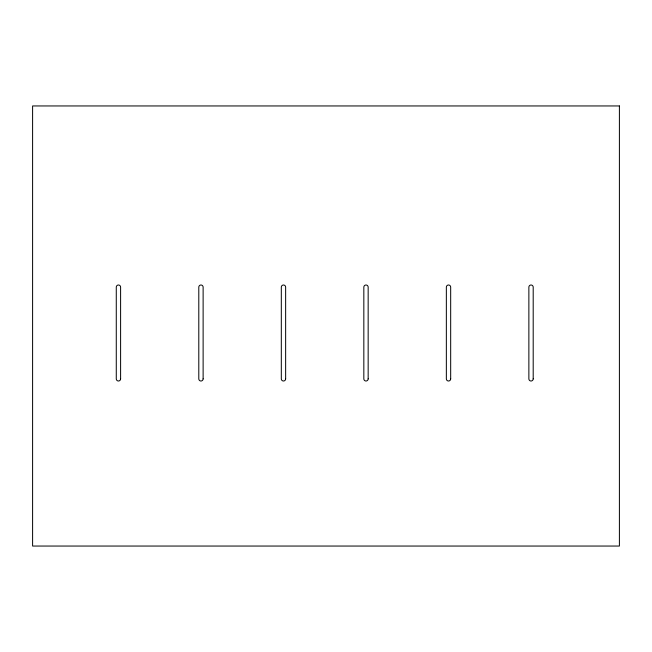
<?xml version="1.0" encoding="UTF-8"?>
<svg xmlns="http://www.w3.org/2000/svg" width="652" height="652" viewBox="0 0 652 652"><rect width="100%" height="100%" fill="white"/><g stroke="black" fill="none" stroke-linecap="round" stroke-linejoin="round"><path stroke-width="0.98" d="M619.4 105.95L32.6 105.95L32.6 546.05L619.4 546.05L619.4 105.95M533.197 378.845L533.197 287.157A2.168 2.168 0 0 0 531.038 284.997A2.168 2.168 0 0 0 528.87 287.157L528.87 378.845A2.168 2.168 0 0 0 531.038 381.012A2.168 2.168 0 0 0 533.197 378.845M450.679 378.845L450.679 287.157A2.168 2.168 0 0 0 448.519 284.997A2.168 2.168 0 0 0 446.351 287.157L446.351 378.845A2.168 2.168 0 0 0 448.519 381.012A2.168 2.168 0 0 0 450.679 378.845M368.16 378.845L368.16 287.157A2.168 2.168 0 0 0 366 284.997A2.168 2.168 0 0 0 363.832 287.157L363.832 378.845A2.168 2.168 0 0 0 366 381.012A2.168 2.168 0 0 0 368.16 378.845M285.641 378.845L285.641 287.157A2.168 2.168 0 0 0 283.481 284.997A2.168 2.168 0 0 0 281.314 287.157L281.314 378.845A2.168 2.168 0 0 0 283.481 381.012A2.168 2.168 0 0 0 285.641 378.845M203.122 378.845L203.122 287.157A2.168 2.168 0 0 0 200.963 284.997A2.168 2.168 0 0 0 198.795 287.157L198.795 378.845A2.168 2.168 0 0 0 200.963 381.012A2.168 2.168 0 0 0 203.122 378.845M120.604 378.845L120.604 287.157A2.168 2.168 0 0 0 118.444 284.997A2.168 2.168 0 0 0 116.276 287.157L116.276 378.845A2.168 2.168 0 0 0 118.444 381.012A2.168 2.168 0 0 0 120.604 378.845"/></g></svg>
